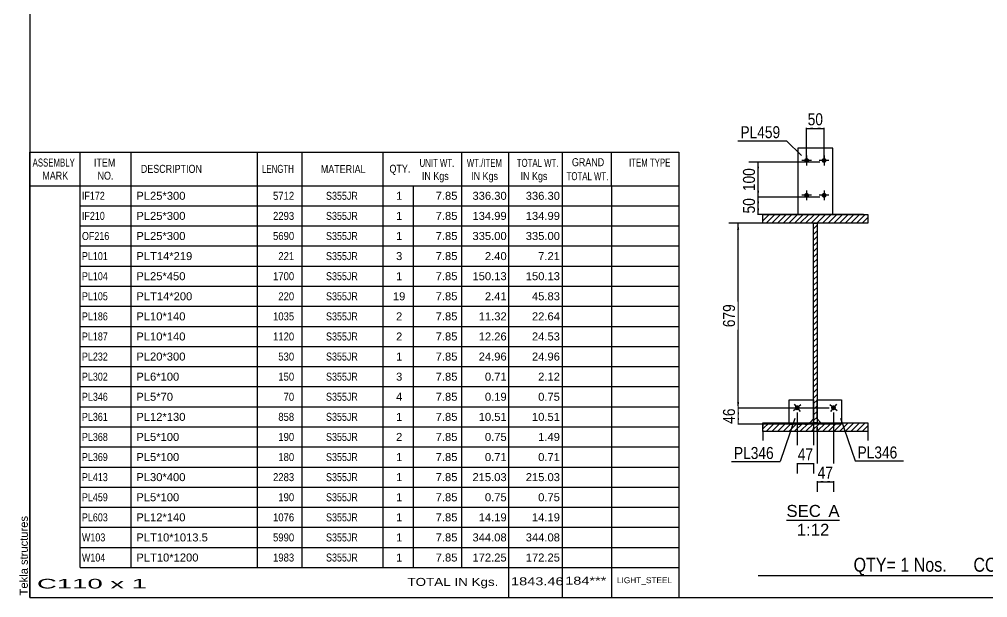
# Model space of a CAD drawing. Header units: millimetres. Extents: x -266 to 146, y -166 to 122.
# Drawn here: x -266.2 to -35.1, y -166.1 to -28 of the extents above; entities that cross this region are included whole.
import ezdxf

# ---------------------------------------------------------------- set-up
doc = ezdxf.new("R2010")
doc.units = ezdxf.units.MM
doc.linetypes.add('DXK_LINE_DOT1', pattern=[1.8814, 0.9407, -0.9407])
doc.styles.add('Arial', font='ARIAL.TTF', dxfattribs={"height": 0.2})
doc.styles.add('Arial Narrow', font='ARIALN.TTF', dxfattribs={"height": 0.2})

# ---------------------------------------------------------------- blocks, each defined once
blk = doc.blocks.new('Unknown-622979467-1210')
at = {"color": 5, "linetype": 'Continuous'}
for p, q in [((-263.7, 120.9), (-263.7, -166.1)), ((-263.7, -166.1), (146.3, -166.1))]:
    blk.add_line(p, q, dxfattribs=at)
at = {"color": 174, "linetype": 'Continuous', "style": 'Arial'}
blk.add_text('Tekla structures', height=1.9102, rotation=90, dxfattribs=at).set_placement((-264.2, -165.6))
blk = doc.blocks.new('Unknown-622979467-12 - 1256')
at = {"color": 1, "linetype": 'Continuous'}
blk.add_line((-83.1, -147.6), (-70.41, -147.6), dxfattribs=at)
at = {"color": 0, "linetype": 'Continuous'}
for points in [[(-74.88, -146.85), (-74.88, -143.85), (-83.1, -143.85), (-83.1, -146.85)], [(-70.41, -146.85), (-70.41, -143.85), (-73.08, -143.85), (-73.08, -146.85)], [(-72.87, -151.35), (-72.87, -148.35), (-80.65, -148.35), (-80.65, -151.35)]]:
    blk.add_wipeout(points, dxfattribs=at)
at = {"color": 136, "linetype": 'Continuous', "style": 'Arial'}
for s, height, p in [('SEC', 2.865, (-83.1, -146.85)), ('A', 2.87, (-73.08, -146.85)), ('1:12', 2.865, (-80.65, -151.35))]:
    blk.add_text(s, height=height, dxfattribs=at).set_placement(p)
blk = doc.blocks.new('Part-622979467-1280 - 1256')
at = {"linetype": 'Continuous'}
h = blk.add_hatch(dxfattribs=at)
h.set_pattern_fill('', scale=0.3, style=0, pattern_type=0)
h.set_pattern_definition([(45, (-63.7005, -76.70145), (-0.67352, 0.67352), [])])
h.paths.add_polyline_path([(-88.7, -76.7), (-63.7, -76.7), (-63.7, -74.62), (-88.7, -74.62)])
at = {"color": 2, "linetype": 'Continuous'}
for p, q in [((-88.7, -76.7), (-88.7, -74.62)), ((-88.7, -74.62), (-63.7, -74.62)), ((-63.7, -74.62), (-63.7, -76.7)), ((-63.7, -76.7), (-88.7, -76.7))]:
    blk.add_line(p, q, dxfattribs=at)
blk = doc.blocks.new('Part-622979467-1282 - 1256')
at = {"linetype": 'Continuous'}
h = blk.add_hatch(dxfattribs=at)
h.set_pattern_fill('', scale=0.3, style=0, pattern_type=0)
h.set_pattern_definition([(45, (-63.7005, -126.4357), (-0.67352, 0.67352), [])])
h.paths.add_polyline_path([(-88.7, -126.44), (-63.7, -126.44), (-63.7, -124.34), (-88.7, -124.34)])
at = {"color": 7, "linetype": 'DXK_LINE_DOT1'}
for p, q in [((-88.7, -124.34), (-88.7, -126.44)), ((-63.7, -124.34), (-63.7, -126.44))]:
    blk.add_line(p, q, dxfattribs=at)
at = {"color": 2, "linetype": 'Continuous'}
for p, q in [((-88.7, -126.44), (-88.7, -124.34)), ((-88.7, -124.34), (-63.7, -124.34)), ((-63.7, -124.34), (-63.7, -126.44)), ((-88.7, -126.44), (-88.7, -128.56)), ((-63.7, -126.44), (-88.7, -126.44)), ((-63.7, -126.44), (-63.7, -128.56))]:
    blk.add_line(p, q, dxfattribs=at)
blk = doc.blocks.new('Bolt-622979467-1334 - 1256')
at = {"linetype": 'Continuous'}
blk.add_hatch(color=3, dxfattribs=at).paths.add_polyline_path([(-71.42, -121.15, -1), (-72.32, -120.41, -1)])
at = {"color": 3, "linetype": 'Continuous'}
for p, q in [((-70.97, -121.52), (-72.77, -120.04)), ((-71.13, -119.88), (-72.61, -121.68))]:
    blk.add_line(p, q, dxfattribs=at)
blk = doc.blocks.new('Part-622979467-1286 - 1256')
at = {"linetype": 'Continuous'}
h = blk.add_hatch(dxfattribs=at)
h.set_pattern_fill('', scale=0.3, style=0, pattern_type=0)
h.set_pattern_definition([(45, (-75.7839, -124.3431), (-0.67352, 0.67352), [])])
h.paths.add_polyline_path([(-76.62, -124.34), (-75.78, -124.34), (-75.78, -76.7), (-76.62, -76.7)])
at = {"color": 2, "linetype": 'Continuous'}
for p, q in [((-76.62, -89.2), (-76.62, -76.7)), ((-76.62, -76.7), (-75.78, -76.7)), ((-75.78, -76.7), (-75.78, -89.2)), ((-76.62, -124.34), (-76.62, -89.3)), ((-75.78, -89.3), (-75.78, -124.34)), ((-75.78, -124.34), (-76.62, -124.34))]:
    blk.add_line(p, q, dxfattribs=at)
at = {"color": 7, "linetype": 'DXK_LINE_DOT1'}
for p, q in [((-76.62, -126.47), (-76.62, -124.34)), ((-75.78, -126.47), (-75.78, -124.34))]:
    blk.add_line(p, q, dxfattribs=at)
blk = doc.blocks.new('Bolt-622979467-1333 - 1256')
at = {"linetype": 'Continuous'}
blk.add_hatch(color=3, dxfattribs=at).paths.add_polyline_path([(-80.08, -120.41, -1), (-80.98, -121.15, -1)])
at = {"color": 3, "linetype": 'Continuous'}
for p, q in [((-79.63, -120.04), (-81.44, -121.52)), ((-81.27, -119.88), (-79.79, -121.68))]:
    blk.add_line(p, q, dxfattribs=at)
blk = doc.blocks.new('Bolt-622979467-1293 - 1256')
at = {"linetype": 'Continuous'}
for points in [[(-77.7, -61.7, -1), (-78.87, -61.7, -1)], [(-73.53, -61.7, -1), (-74.7, -61.7, -1)], [(-77.7, -70.03, -1), (-78.87, -70.03, -1)], [(-73.53, -70.03, -1), (-74.7, -70.03, -1)]]:
    blk.add_hatch(color=3, dxfattribs=at).paths.add_polyline_path(points)
at = {"color": 3, "linetype": 'Continuous'}
for p, q in [((-77.12, -61.7), (-79.45, -61.7)), ((-78.28, -60.53), (-78.28, -62.87)), ((-72.95, -61.7), (-75.28, -61.7)), ((-74.12, -60.53), (-74.12, -62.87)), ((-78.28, -68.87), (-78.28, -71.2)), ((-74.12, -68.87), (-74.12, -71.2)), ((-77.12, -70.03), (-79.45, -70.03)), ((-72.95, -70.03), (-75.28, -70.03))]:
    blk.add_line(p, q, dxfattribs=at)
blk = doc.blocks.new('Part-622979467-1361 - 1256')
at = {"color": 2, "linetype": 'Continuous'}
for p, q in [((-75.76, -123.45), (-75.76, -118.87)), ((-75.76, -118.87), (-69.93, -118.87)), ((-69.93, -118.87), (-69.93, -124.34)), ((-75.76, -123.45), (-74.86, -124.34))]:
    blk.add_line(p, q, dxfattribs=at)
at = {"color": 7, "linetype": 'DXK_LINE_DOT1'}
for p, q in [((-74.86, -124.34), (-74.51, -124.7)), ((-69.93, -124.7), (-74.51, -124.7)), ((-69.93, -124.34), (-69.93, -124.7))]:
    blk.add_line(p, q, dxfattribs=at)
blk = doc.blocks.new('Part-622979467-1366 - 1256')
at = {"color": 2, "linetype": 'Continuous'}
for p, q in [((-82.48, -124.34), (-82.48, -118.87)), ((-82.48, -118.87), (-76.64, -118.87)), ((-76.64, -118.87), (-76.64, -123.45)), ((-76.64, -123.45), (-77.54, -124.34))]:
    blk.add_line(p, q, dxfattribs=at)
at = {"color": 7, "linetype": 'DXK_LINE_DOT1'}
for p, q in [((-82.48, -124.34), (-82.48, -124.7)), ((-82.48, -124.7), (-77.89, -124.7)), ((-77.54, -124.34), (-77.89, -124.7))]:
    blk.add_line(p, q, dxfattribs=at)
blk = doc.blocks.new('Part-622979467-1389 - 1256')
at = {"color": 2, "linetype": 'Continuous'}
for p, q in [((-72.03, -58.78), (-80.37, -58.78)), ((-80.37, -58.78), (-80.37, -74.62)), ((-72.03, -74.62), (-72.03, -58.78))]:
    blk.add_line(p, q, dxfattribs=at)
at = {"color": 7, "linetype": 'DXK_LINE_DOT1'}
blk.add_line((-80.37, -74.62), (-72.03, -74.62), dxfattribs=at)
blk = doc.blocks.new('StraightDimension-622979467-1472 - 1256')
at = {"linetype": 'Continuous'}
for points in [[(-76.78, -54.3), (-78.28, -54.05), (-76.78, -53.8)], [(-75.62, -53.8), (-74.12, -54.05), (-75.62, -54.3)]]:
    blk.add_hatch(color=7, dxfattribs=at).paths.add_polyline_path(points)
at = {"color": 7, "linetype": 'Continuous'}
for p, q in [((-78.28, -61.12), (-78.28, -51.8)), ((-74.12, -61.12), (-74.12, -51.8)), ((-78.28, -54.05), (-74.12, -54.05))]:
    blk.add_line(p, q, dxfattribs=at)
at = {"color": 0}
blk.add_wipeout([(-73.77, -53.9), (-73.77, -49.7), (-78.63, -49.7), (-78.63, -53.9)], dxfattribs=at)
at = {"color": 3, "style": 'Arial Narrow'}
blk.add_text('50', height=2.863, dxfattribs=at).set_placement((-78.03, -53.3))
blk = doc.blocks.new('StraightDimension-622979467-1484 - 1256')
at = {"linetype": 'Continuous'}
for points in [[(-90.11, -63.62), (-89.86, -62.12), (-89.61, -63.62)], [(-89.61, -68.95), (-89.86, -70.45), (-90.11, -68.95)]]:
    blk.add_hatch(color=7, dxfattribs=at).paths.add_polyline_path(points)
at = {"color": 7, "linetype": 'Continuous'}
for p, q in [((-75.12, -62.12), (-92.11, -62.12)), ((-89.86, -70.45), (-89.86, -62.12)), ((-75.12, -70.45), (-92.11, -70.45))]:
    blk.add_line(p, q, dxfattribs=at)
at = {"color": 0}
blk.add_wipeout([(-90.01, -62.94), (-94.21, -62.94), (-94.21, -69.63), (-90.01, -69.63)], dxfattribs=at)
at = {"color": 3, "style": 'Arial Narrow'}
blk.add_text('100', height=2.863, rotation=90.0002, dxfattribs=at).set_placement((-90.61, -69.03))
blk = doc.blocks.new('StraightDimension-622979467-1425 - 1256')
at = {"linetype": 'Continuous'}
for points in [[(-79.03, -134.33), (-80.53, -134.08), (-79.03, -133.83)], [(-78.12, -133.83), (-76.62, -134.08), (-78.12, -134.33)]]:
    blk.add_hatch(color=7, dxfattribs=at).paths.add_polyline_path(points)
at = {"color": 7, "linetype": 'Continuous'}
for p, q in [((-80.53, -121.87), (-80.53, -136.48)), ((-76.62, -123.53), (-76.62, -136.48)), ((-80.53, -134.08), (-76.62, -134.08))]:
    blk.add_line(p, q, dxfattribs=at)
at = {"color": 0}
blk.add_wipeout([(-76.15, -133.93), (-76.15, -129.73), (-81, -129.73), (-81, -133.93)], dxfattribs=at)
at = {"color": 3, "style": 'Arial Narrow'}
blk.add_text('47', height=2.863, dxfattribs=at).set_placement((-80.4, -133.33))
blk = doc.blocks.new('StraightDimension-622979467-1494 - 1256')
at = {"linetype": 'Continuous'}
for points in [[(-90.11, -71.95), (-89.86, -70.45), (-89.61, -71.95)], [(-89.61, -73.12), (-89.86, -74.62), (-90.11, -73.12)]]:
    blk.add_hatch(color=7, dxfattribs=at).paths.add_polyline_path(points)
at = {"color": 7, "linetype": 'Continuous'}
for p, q in [((-75.12, -70.45), (-92.11, -70.45)), ((-89.86, -74.62), (-89.86, -70.45)), ((-64.7, -74.62), (-92.11, -74.62))]:
    blk.add_line(p, q, dxfattribs=at)
at = {"color": 0}
blk.add_wipeout([(-90.01, -70.11), (-94.21, -70.11), (-94.21, -74.96), (-90.01, -74.96)], dxfattribs=at)
at = {"color": 3, "style": 'Arial Narrow'}
blk.add_text('50', height=2.863, rotation=90.0002, dxfattribs=at).set_placement((-90.61, -74.36))
blk = doc.blocks.new('StraightDimension-622979467-1455 - 1256')
at = {"linetype": 'Continuous'}
for points in [[(-94.88, -78.2), (-94.63, -76.7), (-94.38, -78.2)], [(-94.38, -119.37), (-94.63, -120.87), (-94.88, -119.37)]]:
    blk.add_hatch(color=7, dxfattribs=at).paths.add_polyline_path(points)
at = {"color": 7, "linetype": 'Continuous'}
for p, q in [((-64.7, -76.7), (-96.88, -76.7)), ((-94.63, -120.87), (-94.63, -76.7)), ((-72.87, -120.87), (-96.88, -120.87))]:
    blk.add_line(p, q, dxfattribs=at)
at = {"color": 0}
blk.add_wipeout([(-94.78, -95.44), (-98.98, -95.44), (-98.98, -102.13), (-94.78, -102.13)], dxfattribs=at)
at = {"color": 3, "style": 'Arial Narrow'}
blk.add_text('679', height=2.863, rotation=90.0002, dxfattribs=at).set_placement((-95.38, -101.53))
blk = doc.blocks.new('StraightDimension-622979467-1464 - 1256')
at = {"linetype": 'Continuous'}
for points in [[(-94.88, -122.37), (-94.63, -120.87), (-94.38, -122.37)], [(-94.38, -123.2), (-94.63, -124.7), (-94.88, -123.2)]]:
    blk.add_hatch(color=7, dxfattribs=at).paths.add_polyline_path(points)
at = {"color": 7, "linetype": 'Continuous'}
for p, q in [((-72.87, -120.87), (-96.88, -120.87)), ((-94.63, -124.7), (-94.63, -120.87)), ((-70.93, -124.7), (-96.88, -124.7))]:
    blk.add_line(p, q, dxfattribs=at)
at = {"color": 0}
blk.add_wipeout([(-94.78, -120.36), (-98.98, -120.36), (-98.98, -125.21), (-94.78, -125.21)], dxfattribs=at)
at = {"color": 3, "style": 'Arial Narrow'}
blk.add_text('46', height=2.863, rotation=90.0002, dxfattribs=at).set_placement((-95.38, -124.61))
blk = doc.blocks.new('StraightDimension-622979467-1505 - 1256')
at = {"linetype": 'Continuous'}
for points in [[(-74.28, -138.7), (-75.78, -138.45), (-74.28, -138.2)], [(-73.37, -138.2), (-71.87, -138.45), (-73.37, -138.7)]]:
    blk.add_hatch(color=7, dxfattribs=at).paths.add_polyline_path(points)
at = {"color": 7, "linetype": 'Continuous'}
for p, q in [((-71.87, -121.87), (-71.87, -140.85)), ((-75.78, -125.34), (-75.78, -140.85)), ((-75.78, -138.45), (-71.87, -138.45))]:
    blk.add_line(p, q, dxfattribs=at)
at = {"color": 0}
blk.add_wipeout([(-71.4, -138.3), (-71.4, -134.1), (-76.25, -134.1), (-76.25, -138.3)], dxfattribs=at)
at = {"color": 3, "style": 'Arial Narrow'}
blk.add_text('47', height=2.863, dxfattribs=at).set_placement((-75.65, -137.7))
blk = doc.blocks.new('CBS_BOM-622979467-12911')
at = {"color": 7, "linetype": 'Continuous'}
for p, q in [((-263.73, -67.73), (-263.73, -59.73)), ((-263.73, -59.73), (-108.81, -59.73)), ((-251.73, -67.73), (-251.73, -59.73)), ((-239.54, -67.73), (-239.54, -59.73)), ((-209.38, -67.73), (-209.38, -59.73)), ((-198.7, -67.73), (-198.7, -59.73)), ((-179.38, -67.73), (-179.38, -59.73)), ((-160.58, -67.73), (-160.58, -59.73)), ((-149.37, -67.73), (-149.37, -59.73)), ((-136.58, -67.73), (-136.58, -59.73)), ((-124.83, -67.73), (-124.83, -59.73)), ((-108.81, -59.74), (-108.82, -67.72)), ((-263.73, -67.73), (-108.81, -67.73)), ((-263.73, -72.53), (-263.73, -67.73)), ((-251.73, -72.53), (-251.73, -67.73)), ((-239.54, -72.53), (-239.54, -67.73)), ((-209.38, -72.53), (-209.38, -67.73)), ((-198.7, -72.53), (-198.7, -67.73)), ((-179.38, -72.53), (-179.38, -67.73)), ((-172.12, -72.53), (-172.12, -67.73)), ((-160.58, -72.53), (-160.58, -67.73)), ((-149.37, -72.53), (-149.37, -67.73)), ((-136.58, -72.53), (-136.58, -67.73)), ((-124.82, -72.53), (-124.82, -67.73)), ((-108.81, -67.74), (-108.81, -72.53)), ((-263.73, -77.33), (-263.73, -72.53)), ((-251.73, -72.53), (-108.81, -72.53)), ((-251.73, -77.33), (-251.73, -72.53)), ((-239.54, -77.33), (-239.54, -72.53)), ((-209.38, -77.33), (-209.38, -72.53)), ((-198.7, -77.33), (-198.7, -72.53)), ((-179.38, -77.33), (-179.38, -72.53)), ((-172.12, -77.33), (-172.12, -72.53)), ((-160.58, -77.33), (-160.58, -72.53)), ((-149.37, -77.33), (-149.37, -72.53)), ((-136.58, -77.33), (-136.58, -72.53)), ((-124.82, -77.33), (-124.82, -72.53)), ((-108.81, -72.54), (-108.81, -77.33)), ((-263.73, -82.13), (-263.73, -77.33)), ((-251.73, -77.33), (-108.81, -77.33)), ((-251.73, -82.13), (-251.73, -77.33)), ((-239.54, -82.13), (-239.54, -77.33)), ((-209.38, -82.13), (-209.38, -77.33)), ((-198.7, -82.13), (-198.7, -77.33)), ((-179.38, -82.13), (-179.38, -77.33)), ((-172.12, -82.13), (-172.12, -77.33)), ((-160.58, -82.13), (-160.58, -77.33)), ((-149.37, -82.13), (-149.37, -77.33)), ((-136.58, -82.13), (-136.58, -77.33)), ((-124.82, -82.13), (-124.82, -77.33)), ((-108.81, -77.34), (-108.81, -82.13)), ((-263.73, -86.93), (-263.73, -82.13)), ((-251.73, -82.13), (-108.81, -82.13)), ((-251.73, -86.93), (-251.73, -82.13)), ((-239.54, -86.93), (-239.54, -82.13)), ((-209.38, -86.93), (-209.38, -82.13)), ((-198.7, -86.93), (-198.7, -82.13)), ((-179.38, -86.93), (-179.38, -82.13)), ((-172.12, -86.93), (-172.12, -82.13)), ((-160.58, -86.93), (-160.58, -82.13)), ((-149.37, -86.93), (-149.37, -82.13)), ((-136.58, -86.93), (-136.58, -82.13)), ((-124.82, -86.93), (-124.82, -82.13)), ((-108.81, -82.14), (-108.81, -86.93)), ((-263.73, -91.73), (-263.73, -86.93)), ((-251.73, -86.93), (-108.81, -86.93)), ((-251.73, -91.73), (-251.73, -86.93)), ((-239.54, -91.73), (-239.54, -86.93)), ((-209.38, -91.73), (-209.38, -86.93)), ((-198.7, -91.73), (-198.7, -86.93)), ((-179.38, -91.73), (-179.38, -86.93)), ((-172.12, -91.73), (-172.12, -86.93)), ((-160.58, -91.73), (-160.58, -86.93)), ((-149.37, -91.73), (-149.37, -86.93)), ((-136.58, -91.73), (-136.58, -86.93)), ((-124.82, -91.73), (-124.82, -86.93)), ((-108.81, -86.94), (-108.81, -91.73)), ((-263.73, -96.53), (-263.73, -91.73)), ((-251.73, -91.73), (-108.81, -91.73)), ((-251.73, -96.53), (-251.73, -91.73)), ((-239.54, -96.53), (-239.54, -91.73)), ((-209.38, -96.53), (-209.38, -91.73)), ((-198.7, -96.53), (-198.7, -91.73)), ((-179.38, -96.53), (-179.38, -91.73)), ((-172.12, -96.53), (-172.12, -91.73)), ((-160.58, -96.53), (-160.58, -91.73)), ((-149.37, -96.53), (-149.37, -91.73)), ((-136.58, -96.53), (-136.58, -91.73)), ((-124.82, -96.53), (-124.82, -91.73)), ((-108.81, -91.74), (-108.81, -96.53)), ((-263.73, -101.33), (-263.73, -96.53)), ((-251.73, -96.53), (-108.81, -96.53)), ((-251.73, -101.33), (-251.73, -96.53)), ((-239.54, -101.33), (-239.54, -96.53)), ((-209.38, -101.33), (-209.38, -96.53)), ((-198.7, -101.33), (-198.7, -96.53)), ((-179.38, -101.33), (-179.38, -96.53)), ((-172.12, -101.33), (-172.12, -96.53)), ((-160.58, -101.33), (-160.58, -96.53)), ((-149.37, -101.33), (-149.37, -96.53)), ((-136.58, -101.33), (-136.58, -96.53)), ((-124.82, -101.33), (-124.82, -96.53)), ((-108.81, -96.54), (-108.81, -101.33)), ((-263.73, -106.13), (-263.73, -101.33)), ((-251.73, -101.33), (-108.81, -101.33)), ((-251.73, -106.13), (-251.73, -101.33)), ((-239.54, -106.13), (-239.54, -101.33)), ((-209.38, -106.13), (-209.38, -101.33)), ((-198.7, -106.13), (-198.7, -101.33)), ((-179.38, -106.13), (-179.38, -101.33)), ((-172.12, -106.13), (-172.12, -101.33)), ((-160.58, -106.13), (-160.58, -101.33)), ((-149.37, -106.13), (-149.37, -101.33)), ((-136.58, -106.13), (-136.58, -101.33)), ((-124.82, -106.13), (-124.82, -101.33)), ((-108.81, -101.34), (-108.81, -106.13)), ((-263.73, -110.93), (-263.73, -106.13)), ((-251.73, -106.13), (-108.81, -106.13)), ((-251.73, -110.93), (-251.73, -106.13)), ((-239.54, -110.93), (-239.54, -106.13)), ((-209.38, -110.93), (-209.38, -106.13)), ((-198.7, -110.93), (-198.7, -106.13)), ((-179.38, -110.93), (-179.38, -106.13)), ((-172.12, -110.93), (-172.12, -106.13)), ((-160.58, -110.93), (-160.58, -106.13)), ((-149.37, -110.93), (-149.37, -106.13)), ((-136.58, -110.93), (-136.58, -106.13)), ((-124.82, -110.93), (-124.82, -106.13)), ((-108.81, -106.14), (-108.81, -110.93)), ((-263.73, -115.73), (-263.73, -110.93)), ((-251.73, -110.93), (-108.81, -110.93)), ((-251.73, -115.73), (-251.73, -110.93)), ((-239.54, -115.73), (-239.54, -110.93)), ((-209.38, -115.73), (-209.38, -110.93)), ((-198.7, -115.73), (-198.7, -110.93)), ((-179.38, -115.73), (-179.38, -110.93)), ((-172.12, -115.73), (-172.12, -110.93)), ((-160.58, -115.73), (-160.58, -110.93)), ((-149.37, -115.73), (-149.37, -110.93)), ((-136.58, -115.73), (-136.58, -110.93)), ((-124.82, -115.73), (-124.82, -110.93)), ((-108.81, -110.94), (-108.81, -115.73)), ((-263.73, -120.53), (-263.73, -115.73)), ((-251.73, -115.73), (-108.81, -115.73)), ((-251.73, -120.53), (-251.73, -115.73)), ((-239.54, -120.53), (-239.54, -115.73)), ((-209.38, -120.53), (-209.38, -115.73)), ((-198.7, -120.53), (-198.7, -115.73)), ((-179.38, -120.53), (-179.38, -115.73)), ((-172.12, -120.53), (-172.12, -115.73)), ((-160.58, -120.53), (-160.58, -115.73)), ((-149.37, -120.53), (-149.37, -115.73)), ((-136.58, -120.53), (-136.58, -115.73)), ((-124.82, -120.53), (-124.82, -115.73)), ((-108.81, -115.74), (-108.81, -120.53)), ((-263.73, -125.33), (-263.73, -120.53)), ((-251.73, -120.53), (-108.81, -120.53)), ((-251.73, -125.33), (-251.73, -120.53)), ((-239.54, -125.33), (-239.54, -120.53)), ((-209.38, -125.33), (-209.38, -120.53)), ((-198.7, -125.33), (-198.7, -120.53)), ((-179.38, -125.33), (-179.38, -120.53)), ((-172.12, -125.33), (-172.12, -120.53)), ((-160.58, -125.33), (-160.58, -120.53)), ((-149.37, -125.33), (-149.37, -120.53)), ((-136.58, -125.33), (-136.58, -120.53)), ((-124.82, -125.33), (-124.82, -120.53)), ((-108.81, -120.54), (-108.81, -125.33)), ((-263.73, -130.13), (-263.73, -125.33)), ((-251.73, -125.33), (-108.81, -125.33)), ((-251.73, -130.13), (-251.73, -125.33)), ((-239.54, -130.13), (-239.54, -125.33)), ((-209.38, -130.13), (-209.38, -125.33)), ((-198.7, -130.13), (-198.7, -125.33)), ((-179.38, -130.13), (-179.38, -125.33)), ((-172.12, -130.13), (-172.12, -125.33)), ((-160.58, -130.13), (-160.58, -125.33)), ((-149.37, -130.13), (-149.37, -125.33)), ((-136.58, -130.13), (-136.58, -125.33)), ((-124.82, -130.13), (-124.82, -125.33)), ((-108.81, -125.34), (-108.81, -130.13)), ((-263.73, -134.93), (-263.73, -130.13)), ((-251.73, -130.13), (-108.81, -130.13)), ((-251.73, -134.93), (-251.73, -130.13)), ((-239.54, -134.93), (-239.54, -130.13)), ((-209.38, -134.93), (-209.38, -130.13)), ((-198.7, -134.93), (-198.7, -130.13)), ((-179.38, -134.93), (-179.38, -130.13)), ((-172.12, -134.93), (-172.12, -130.13)), ((-160.58, -134.93), (-160.58, -130.13)), ((-149.37, -134.93), (-149.37, -130.13)), ((-136.58, -134.93), (-136.58, -130.13)), ((-124.82, -134.93), (-124.82, -130.13)), ((-108.81, -130.14), (-108.81, -134.93)), ((-263.73, -139.73), (-263.73, -134.93)), ((-251.73, -134.93), (-108.81, -134.93)), ((-251.73, -139.73), (-251.73, -134.93)), ((-239.54, -139.73), (-239.54, -134.93)), ((-209.38, -139.73), (-209.38, -134.93)), ((-198.7, -139.73), (-198.7, -134.93)), ((-179.38, -139.73), (-179.38, -134.93)), ((-172.12, -139.73), (-172.12, -134.93)), ((-160.58, -139.73), (-160.58, -134.93)), ((-149.37, -139.73), (-149.37, -134.93)), ((-136.58, -139.73), (-136.58, -134.93)), ((-124.82, -139.73), (-124.82, -134.93)), ((-108.81, -134.94), (-108.81, -139.73)), ((-263.73, -144.53), (-263.73, -139.73)), ((-251.73, -139.73), (-108.81, -139.73)), ((-251.73, -144.53), (-251.73, -139.73)), ((-239.54, -144.53), (-239.54, -139.73)), ((-209.38, -144.53), (-209.38, -139.73)), ((-198.7, -144.53), (-198.7, -139.73)), ((-179.38, -144.53), (-179.38, -139.73)), ((-172.12, -144.53), (-172.12, -139.73)), ((-160.58, -144.53), (-160.58, -139.73)), ((-149.37, -144.53), (-149.37, -139.73)), ((-136.58, -144.53), (-136.58, -139.73)), ((-124.82, -144.53), (-124.82, -139.73)), ((-108.81, -139.74), (-108.81, -144.53)), ((-263.73, -149.33), (-263.73, -144.53)), ((-251.73, -144.53), (-108.81, -144.53)), ((-251.73, -149.33), (-251.73, -144.53)), ((-239.54, -149.33), (-239.54, -144.53)), ((-209.38, -149.33), (-209.38, -144.53)), ((-198.7, -149.33), (-198.7, -144.53)), ((-179.38, -149.33), (-179.38, -144.53)), ((-172.12, -149.33), (-172.12, -144.53)), ((-160.58, -149.33), (-160.58, -144.53)), ((-149.37, -149.33), (-149.37, -144.53)), ((-136.58, -149.33), (-136.58, -144.53)), ((-124.82, -149.33), (-124.82, -144.53)), ((-108.81, -144.54), (-108.81, -149.33)), ((-263.73, -154.13), (-263.73, -149.33)), ((-251.73, -149.33), (-108.81, -149.33)), ((-251.73, -154.13), (-251.73, -149.33)), ((-239.54, -154.13), (-239.54, -149.33)), ((-209.38, -154.13), (-209.38, -149.33)), ((-198.7, -154.13), (-198.7, -149.33)), ((-179.38, -154.13), (-179.38, -149.33)), ((-172.12, -154.13), (-172.12, -149.33)), ((-160.58, -154.13), (-160.58, -149.33)), ((-149.37, -154.13), (-149.37, -149.33)), ((-136.58, -154.13), (-136.58, -149.33)), ((-124.82, -154.13), (-124.82, -149.33)), ((-108.81, -149.34), (-108.81, -154.13)), ((-263.73, -158.93), (-263.73, -154.13)), ((-251.73, -154.13), (-108.81, -154.13)), ((-251.73, -158.93), (-251.73, -154.13)), ((-239.54, -158.93), (-239.54, -154.13)), ((-209.38, -158.93), (-209.38, -154.13)), ((-198.7, -158.93), (-198.7, -154.13)), ((-179.38, -158.93), (-179.38, -154.13)), ((-172.12, -158.93), (-172.12, -154.13)), ((-160.58, -158.93), (-160.58, -154.13)), ((-149.37, -158.93), (-149.37, -154.13)), ((-136.58, -158.93), (-136.58, -154.13)), ((-124.82, -158.93), (-124.82, -154.13)), ((-108.81, -154.14), (-108.81, -158.93)), ((-263.73, -166.13), (-263.73, -158.95)), ((-251.73, -158.93), (-108.81, -158.93)), ((-149.37, -166.13), (-149.37, -158.95)), ((-136.58, -166.13), (-136.58, -158.95)), ((-124.78, -166.13), (-124.78, -158.95)), ((-108.81, -158.93), (-108.81, -166.13)), ((-263.73, -166.13), (-108.81, -166.13))]:
    blk.add_line(p, q, dxfattribs=at)
at = {"color": 3, "linetype": 'Continuous', "style": 'Arial'}
for s, height, width, p in [('ASSEMBLY', 1.91, 0.7, (-263.05, -63.16)), ('ITEM', 1.91, 0.8, (-248.41, -63.16)), ('UNIT WT.', 1.91, 0.7, (-170.69, -63.23)), ('WT./ITEM', 1.91, 0.7, (-159.4, -63.23)), ('TOTAL WT.', 1.91, 0.7, (-147.47, -63.23)), ('GRAND', 1.91, 0.8, (-134.31, -63.07)), ('ITEM TYPE', 1.91, 0.7, (-120.67, -63.15)), ('MARK', 1.91, 0.8, (-260.73, -66.29)), ('NO.', 1.91, 0.8, (-247.55, -66.29)), ('DESCRIPTION', 1.9102, 0.8, (-237.22, -64.66)), ('LENGTH', 1.91, 0.7, (-208.27, -64.66)), ('MATERIAL', 1.91, 0.8, (-194.25, -64.71)), ('QTY.', 1.91, 0.8, (-177.86, -64.63)), ('IN Kgs', 1.91, 0.8, (-170.12, -66.37)), ('IN Kgs', 1.91, 0.8, (-158.36, -66.37)), ('IN Kgs', 1.91, 0.8, (-146.57, -66.37)), ('TOTAL WT.', 1.91, 0.7, (-135.57, -66.41))]:
    blk.add_text(s, height=height, dxfattribs=dict(at, width=width)).set_placement(p)
at = {"color": 7, "linetype": 'Continuous', "style": 'Arial'}
for s, width, p in [('IF172', 0.8, (-251.28, -71.1)), ('5712', 0.85, (-205.66, -71.1)), ('S355JR', 0.8, (-193.01, -71.1)), ('IF210', 0.8, (-251.28, -75.9)), ('2293', 0.85, (-205.66, -75.9)), ('S355JR', 0.8, (-193.01, -75.9)), ('OF216', 0.8, (-251.28, -80.7)), ('5690', 0.85, (-205.66, -80.7)), ('S355JR', 0.8, (-193.01, -80.7)), ('PL101', 0.8, (-251.28, -85.5)), ('221', 0.85, (-204.4, -85.5)), ('S355JR', 0.8, (-193.01, -85.5)), ('PL104', 0.8, (-251.28, -90.3)), ('1700', 0.85, (-205.66, -90.3)), ('S355JR', 0.8, (-193.01, -90.3)), ('PL105', 0.8, (-251.28, -95.1)), ('220', 0.85, (-204.4, -95.1)), ('S355JR', 0.8, (-193.01, -95.1)), ('PL186', 0.8, (-251.28, -99.9)), ('1035', 0.85, (-205.66, -99.9)), ('S355JR', 0.8, (-193.01, -99.9)), ('PL187', 0.8, (-251.28, -104.7)), ('1120', 0.85, (-205.66, -104.7)), ('S355JR', 0.8, (-193.01, -104.7)), ('PL232', 0.8, (-251.28, -109.5)), ('530', 0.85, (-204.4, -109.5)), ('S355JR', 0.8, (-193.01, -109.5)), ('PL302', 0.8, (-251.28, -114.3)), ('150', 0.85, (-204.4, -114.3)), ('S355JR', 0.8, (-193.01, -114.3)), ('PL346', 0.8, (-251.28, -119.1)), ('70', 0.85, (-203.14, -119.1)), ('S355JR', 0.8, (-193.01, -119.1)), ('PL361', 0.8, (-251.28, -123.9)), ('858', 0.85, (-204.4, -123.9)), ('S355JR', 0.8, (-193.01, -123.9)), ('PL368', 0.8, (-251.28, -128.7)), ('190', 0.85, (-204.4, -128.7)), ('S355JR', 0.8, (-193.01, -128.7)), ('PL369', 0.8, (-251.28, -133.5)), ('180', 0.85, (-204.4, -133.5)), ('S355JR', 0.8, (-193.01, -133.5)), ('PL413', 0.8, (-251.28, -138.3)), ('2283', 0.85, (-205.66, -138.3)), ('S355JR', 0.8, (-193.01, -138.3)), ('PL459', 0.8, (-251.28, -143.1)), ('190', 0.85, (-204.4, -143.1)), ('S355JR', 0.8, (-193.01, -143.1)), ('PL603', 0.8, (-251.28, -147.9)), ('1076', 0.85, (-205.66, -147.9)), ('S355JR', 0.8, (-193.01, -147.9)), ('W103', 0.8, (-251.28, -152.7)), ('5990', 0.85, (-205.66, -152.7)), ('S355JR', 0.8, (-193.01, -152.7)), ('W104', 0.8, (-251.28, -157.5)), ('1983', 0.85, (-205.66, -157.5)), ('S355JR', 0.8, (-193.01, -157.5))]:
    blk.add_text(s, height=1.91, dxfattribs=dict(at, width=width)).set_placement(p)
for s, height, p in [('PL25*300', 1.91, (-238.29, -71.1)), ('1', 1.91, (-176.29, -71.1)), ('7.85', 1.91, (-166.83, -71.1)), ('336.30', 1.91, (-158.05, -71.1)), ('336.30', 1.91, (-145.33, -71.1)), ('PL25*300', 1.91, (-238.29, -75.9)), ('7.85', 1.91, (-166.83, -75.9)), ('134.99', 1.91, (-158.05, -75.9)), ('134.99', 1.91, (-145.33, -75.9)), ('1', 1.91, (-176.29, -75.9)), ('PL25*300', 1.91, (-238.29, -80.7)), ('1', 1.91, (-176.29, -80.7)), ('7.85', 1.91, (-166.83, -80.7)), ('335.00', 1.91, (-158.05, -80.7)), ('335.00', 1.91, (-145.33, -80.7)), ('PLT14*219', 1.91, (-238.29, -85.5)), ('3', 1.91, (-176.29, -85.5)), ('7.85', 1.91, (-166.83, -85.5)), ('2.40', 1.91, (-155.08, -85.5)), ('7.21', 1.91, (-142.37, -85.5)), ('PL25*450', 1.91, (-238.29, -90.3)), ('1', 1.91, (-176.29, -90.3)), ('7.85', 1.91, (-166.83, -90.3)), ('150.13', 1.91, (-158.05, -90.3)), ('150.13', 1.91, (-145.33, -90.3)), ('PLT14*200', 1.91, (-238.29, -95.1)), ('19', 1.91, (-177.04, -95.1)), ('7.85', 1.91, (-166.83, -95.1)), ('2.41', 1.91, (-155.08, -95.1)), ('45.83', 1.91, (-143.85, -95.1)), ('PL10*140', 1.91, (-238.29, -99.9)), ('2', 1.91, (-176.29, -99.9)), ('7.85', 1.91, (-166.83, -99.9)), ('11.32', 1.91, (-156.56, -99.9)), ('22.64', 1.91, (-143.85, -99.9)), ('PL10*140', 1.91, (-238.29, -104.7)), ('2', 1.91, (-176.29, -104.7)), ('7.85', 1.91, (-166.83, -104.7)), ('12.26', 1.91, (-156.56, -104.7)), ('24.53', 1.91, (-143.85, -104.7)), ('PL20*300', 1.91, (-238.29, -109.5)), ('1', 1.91, (-176.29, -109.5)), ('7.85', 1.91, (-166.83, -109.5)), ('24.96', 1.91, (-156.56, -109.5)), ('24.96', 1.91, (-143.85, -109.5)), ('PL6*100', 1.91, (-238.29, -114.3)), ('3', 1.91, (-176.29, -114.3)), ('7.85', 1.91, (-166.83, -114.3)), ('0.71', 1.91, (-155.08, -114.3)), ('2.12', 1.91, (-142.37, -114.3)), ('PL5*70', 1.91, (-238.29, -119.1)), ('4', 1.91, (-176.29, -119.1)), ('7.85', 1.91, (-166.83, -119.1)), ('0.19', 1.91, (-155.08, -119.1)), ('0.75', 1.91, (-142.37, -119.1)), ('PL12*130', 1.91, (-238.29, -123.9)), ('1', 1.91, (-176.29, -123.9)), ('7.85', 1.91, (-166.83, -123.9)), ('10.51', 1.91, (-156.56, -123.9)), ('10.51', 1.91, (-143.85, -123.9)), ('PL5*100', 1.91, (-238.29, -128.7)), ('2', 1.91, (-176.29, -128.7)), ('7.85', 1.91, (-166.83, -128.7)), ('0.75', 1.91, (-155.08, -128.7)), ('1.49', 1.91, (-142.37, -128.7)), ('PL5*100', 1.91, (-238.29, -133.5)), ('1', 1.91, (-176.29, -133.5)), ('7.85', 1.91, (-166.83, -133.5)), ('0.71', 1.91, (-155.08, -133.5)), ('0.71', 1.91, (-142.37, -133.5)), ('PL30*400', 1.91, (-238.29, -138.3)), ('7.85', 1.91, (-166.83, -138.3)), ('215.03', 1.91, (-158.05, -138.3)), ('215.03', 1.91, (-145.33, -138.3)), ('1', 1.91, (-176.29, -138.3)), ('PL5*100', 1.91, (-238.29, -143.1)), ('1', 1.91, (-176.29, -143.1)), ('7.85', 1.91, (-166.83, -143.1)), ('0.75', 1.91, (-155.08, -143.1)), ('0.75', 1.91, (-142.37, -143.1)), ('PL12*140', 1.91, (-238.29, -147.9)), ('1', 1.91, (-176.29, -147.9)), ('7.85', 1.91, (-166.83, -147.9)), ('14.19', 1.91, (-156.56, -147.9)), ('14.19', 1.91, (-143.85, -147.9)), ('PLT10*1013.5', 1.9102, (-238.29, -152.7)), ('1', 1.91, (-176.29, -152.7)), ('7.85', 1.91, (-166.83, -152.7)), ('344.08', 1.91, (-158.05, -152.7)), ('344.08', 1.91, (-145.33, -152.7)), ('PLT10*1200', 1.91, (-238.29, -157.5)), ('1', 1.91, (-176.29, -157.5)), ('7.85', 1.91, (-166.83, -157.5)), ('172.25', 1.91, (-158.05, -157.5)), ('172.25', 1.91, (-145.33, -157.5))]:
    blk.add_text(s, height=height, dxfattribs=at).set_placement(p)
at = {"color": 6, "linetype": 'Continuous', "style": 'Arial'}
for s, height, width, p in [('C110 x 1', 2.292, 2.05, (-262.01, -163.94)), ('TOTAL IN Kgs.', 1.9102, 1.2, (-173.57, -163.33)), ('1843.46', 1.91, 1.3, (-148.84, -163.18)), ('184***', 1.91, 1.3, (-135.91, -163.02))]:
    blk.add_text(s, height=height, dxfattribs=dict(at, width=width)).set_placement(p)
blk.add_text('LIGHT_STEEL', height=1.4135, dxfattribs=at).set_placement((-123.56, -162.67))
blk = doc.blocks.new('CBS_CALLOFF-622979467-12912')
at = {"color": 7, "linetype": 'Continuous'}
blk.add_line((-89.82, -160.83), (26.41, -160.85), dxfattribs=at)
at = {"color": 3, "linetype": 'Continuous', "style": 'Arial Narrow'}
blk.add_text('QTY= 1 Nos.      COLUMN     MKD : C110', height=3.3405, dxfattribs=at).set_placement((-67.07, -159.94))
blk = doc.blocks.new('Mark-622979467-1356 - 1256')
at = {"color": 0}
blk.add_wipeout([(-56.63, -132.88), (-56.63, -129.88), (-66.13, -129.88), (-66.13, -132.88)], dxfattribs=at)
blk.add_wipeout([(-56.63, -132.88), (-56.63, -129.88), (-66.13, -129.88), (-66.13, -132.88)], dxfattribs=at)
at = {"color": 7, "linetype": 'Continuous'}
for p, q in [((-70.23, -123.22), (-66.73, -133.48)), ((-66.73, -133.48), (-55.13, -133.48))]:
    blk.add_line(p, q, dxfattribs=at)
at = {"color": 3, "style": 'Arial Narrow'}
blk.add_text('PL346', height=2.863, dxfattribs=at).set_placement((-66.13, -132.88))
blk = doc.blocks.new('Mark-622979467-1362 - 1256')
at = {"color": 7, "linetype": 'Continuous'}
blk.add_line((-81.13, -123.35), (-84.63, -133.61), dxfattribs=at)
at = {"color": 0}
blk.add_wipeout([(-86.13, -133.01), (-86.13, -130.01), (-95.63, -130.01), (-95.63, -133.01)], dxfattribs=at)
blk.add_wipeout([(-86.13, -133.01), (-86.13, -130.01), (-95.63, -130.01), (-95.63, -133.01)], dxfattribs=at)
at = {"color": 7, "linetype": 'Continuous'}
blk.add_line((-96.23, -133.61), (-84.63, -133.61), dxfattribs=at)
at = {"color": 3, "style": 'Arial Narrow'}
blk.add_text('PL346', height=2.863, dxfattribs=at).set_placement((-95.63, -133.01))
blk = doc.blocks.new('Mark-622979467-1385 - 1256')
at = {"color": 7, "linetype": 'Continuous'}
blk.add_line((-79.54, -60.52), (-83.08, -56.98), dxfattribs=at)
at = {"color": 0}
blk.add_wipeout([(-84.58, -56.38), (-84.58, -53.38), (-94.08, -53.38), (-94.08, -56.38)], dxfattribs=at)
blk.add_wipeout([(-84.58, -56.38), (-84.58, -53.38), (-94.08, -53.38), (-94.08, -56.38)], dxfattribs=at)
at = {"color": 7, "linetype": 'Continuous'}
blk.add_line((-94.68, -56.98), (-83.08, -56.98), dxfattribs=at)
at = {"color": 3, "style": 'Arial Narrow'}
blk.add_text('PL459', height=2.863, dxfattribs=at).set_placement((-94.08, -56.38))

msp = doc.modelspace()

# ---------------------------------------------------------------- block references
for name in ['Unknown-622979467-1210', 'CBS_BOM-622979467-12911', 'Part-622979467-1389 - 1256', 'Bolt-622979467-1293 - 1256', 'Part-622979467-1280 - 1256', 'Part-622979467-1286 - 1256', 'Part-622979467-1366 - 1256', 'Bolt-622979467-1333 - 1256', 'Part-622979467-1361 - 1256', 'Bolt-622979467-1334 - 1256', 'Part-622979467-1282 - 1256', 'CBS_CALLOFF-622979467-12912']:
    msp.add_blockref(name, (0, 0))

# ---------------------------------------------------------------- next in the draw order: block references
for name in ['StraightDimension-622979467-1472 - 1256', 'StraightDimension-622979467-1425 - 1256', 'Unknown-622979467-12 - 1256']:
    msp.add_blockref(name, (0, 0))

# ---------------------------------------------------------------- next in the draw order: block references
for name in ['Mark-622979467-1385 - 1256', 'StraightDimension-622979467-1484 - 1256', 'StraightDimension-622979467-1455 - 1256']:
    msp.add_blockref(name, (0, 0))

# ---------------------------------------------------------------- next in the draw order: block references
for name in ['StraightDimension-622979467-1494 - 1256', 'StraightDimension-622979467-1464 - 1256']:
    msp.add_blockref(name, (0, 0))

# ---------------------------------------------------------------- next in the draw order: block references
for name in ['StraightDimension-622979467-1505 - 1256', 'Mark-622979467-1362 - 1256', 'Mark-622979467-1356 - 1256']:
    msp.add_blockref(name, (0, 0))

doc.saveas('drawing.dxf')
